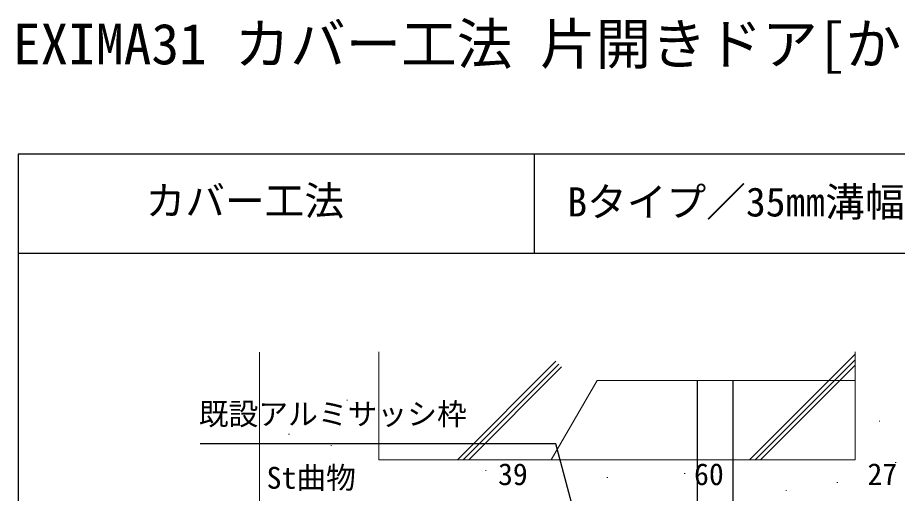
# Model space of a CAD drawing. Units: millimetres, scale not verified. Extents: x -437 to 438, y -281 to 278.
# Drawn here: x -436.9 to -215.3, y 158.7 to 278.4 of the extents above; entities that cross this region are included whole.
import ezdxf
from ezdxf.enums import TextEntityAlignment as Align

# ---------------------------------------------------------------- set-up
doc = ezdxf.new("R2010")
doc.units = ezdxf.units.MM
doc.header["$LTSCALE"] = 2
for name, color, linetype in [('0-2_USER1', 3, 'Continuous'), ('0-5_YKK_13', 4, 'Continuous'), ('0-7_YKK_D', 6, 'Continuous'), ('0-8_YKK_ZWAK', 7, 'Continuous')]:
    doc.layers.add(name, color=color, linetype=linetype)
doc.layers.add('0-9_YSS_K', color=3, linetype='Continuous', lineweight=18)
doc.styles.add('ＭＳ ゴシック', font='')
doc.styles.get('ＭＳ ゴシック').set_extended_font_data('MS Gothic')

msp = doc.modelspace()

# ---------------------------------------------------------------- linework, layer by layer
at = {"layer": '0-5_YKK_13'}
for points in [[(-265.693, 149.383), (-265.693, 164.083), (-265.693, 187.083)], [(-256.693, 149.383), (-256.693, 164.083), (-256.693, 187.083)]]:
    msp.add_lwpolyline(points, dxfattribs=at)
at = {"layer": '0-7_YKK_D'}
msp.add_lwpolyline([(-290.995, 132.272), (-291.655, 134.735), (-301.394, 171.083), (-390.937, 171.083)], dxfattribs=at)
at = {"layer": '0-8_YKK_ZWAK'}
for p, q in [((-436.8, 244), (-436.8, -281)), ((438.2, 244), (-436.8, 244)), ((-306.8, 244), (-306.8, 219)), ((438.2, 219), (-436.8, 219))]:
    msp.add_line(p, q, dxfattribs=at)
at = {"layer": '0-9_YSS_K'}
for p, q in [((-375.995, 194.215), (-375.995, 142.083)), ((-345.995, 167.083), (-345.995, 194.281)), ((-225.995, 193.707), (-252.618, 167.083)), ((-326.157, 167.083), (-301.338, 191.902)), ((-324.743, 167.083), (-300.631, 191.195)), ((-225.995, 192.292), (-251.204, 167.083)), ((-225.995, 190.878), (-249.79, 167.083)), ((-323.329, 167.083), (-299.924, 190.488)), ((-302.542, 167.083), (-290.995, 187.083)), ((-290.995, 187.083), (-225.995, 187.083)), ((-354.019, 182.122), (-353.819, 182.122)), ((-219.932, 176.81), (-219.732, 176.81)), ((-368.693, 173.521), (-368.493, 173.521)), ((-358.067, 170.738), (-357.867, 170.738)), ((-215.884, 166.437), (-215.684, 166.437)), ((-319.106, 164.413), (-318.906, 164.413)), ((-288.493, 162.642), (-288.293, 162.642)), ((-269.013, 163.654), (-268.813, 163.654)), ((-259.905, 161.883), (-259.705, 161.883)), ((-230.558, 161.377), (-230.358, 161.377)), ((-243.46, 159.353), (-243.26, 159.353))]:
    msp.add_line(p, q, dxfattribs=at)
msp.add_lwpolyline([(-345.995, 167.083), (-225.995, 167.083), (-225.995, 194.281)], dxfattribs=at)

# ---------------------------------------------------------------- texts
at = {"layer": '0-2_USER1', "style": 'ＭＳ ゴシック'}
for s, height, p in [('EXIMA31 カバー工法 片開きドア[かまちタイプ]', 10.26, (-438.149, 263.54)), ('カバー工法', 7.331, (-404.707, 226.415)), ('Bタイプ／35㎜溝幅', 7.331, (-298.481, 226.131))]:
    msp.add_text(s, height=height, dxfattribs=at).set_placement(p, align=Align.BOTTOM_LEFT)
at = {"layer": '0-7_YKK_D', "style": 'ＭＳ ゴシック'}
for s, p in [('既設アルミサッシ枠', (-391.312, 174.233)), ('St曲物', (-374.227, 158.169)), ('39', (-315.928, 159.083)), ('60', (-266.556, 159.083)), ('27', (-222.885, 159.083))]:
    msp.add_text(s, height=5.499, dxfattribs=at).set_placement(p, align=Align.BOTTOM_LEFT)

doc.saveas('drawing.dxf')
